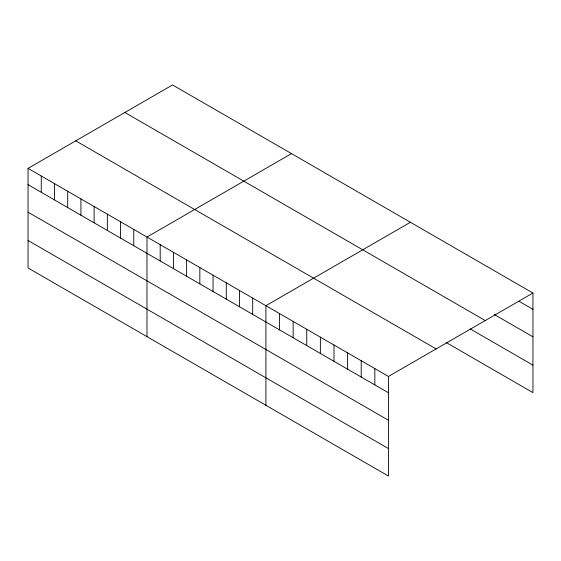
<?xml version="1.0" encoding="UTF-8"?>
<svg xmlns="http://www.w3.org/2000/svg" width="561" height="561" viewBox="0 0 561 561"><rect width="100%" height="100%" fill="white"/><g stroke="black" fill="none" stroke-linecap="round" stroke-linejoin="round"><path stroke-width="0.84" d="M28.05 168.377L388.443 376.452L388.443 476.051L28.05 267.976L28.05 168.377L172.557 84.949L532.95 293.024L532.95 392.623L445.967 342.399M291.482 153.616L146.982 237.044L146.982 336.642M410.414 222.275L265.914 305.703L265.914 405.308M388.443 376.452L532.95 293.024M519.332 301.467L532.95 309.328M494.374 314.546L532.95 336.81M124.865 112.481L485.265 320.555M470.167 328.886L532.95 365.134M75.735 140.846L436.135 348.921M28.05 184.681L388.443 392.756M28.05 212.17L388.443 420.245M28.05 240.494L388.443 448.562M374.832 368.591L374.832 384.895M361.214 360.73L361.214 377.034M347.603 352.869L347.603 369.173M333.984 345.008L333.984 361.312M320.373 337.147L320.373 353.451M306.755 329.286L306.755 345.59M293.144 321.425L293.144 337.729M279.525 313.564L279.525 329.868M252.695 298.073L252.695 314.384M239.484 290.444L239.484 306.755M226.265 282.814L226.265 299.125M213.054 275.192L213.054 291.496M199.835 267.562L199.835 283.866M186.624 259.932L186.624 276.236M173.412 252.303L173.412 268.607M160.194 244.673L160.194 260.977M133.763 229.414L133.763 245.718M120.552 221.784L120.552 238.088M107.34 214.155L107.34 230.459M94.122 206.525L94.122 222.829M80.91 198.896L80.91 215.2M67.692 191.266L67.692 207.57M54.48 183.636L54.48 199.94M41.262 176.007L41.262 192.311"/></g></svg>
